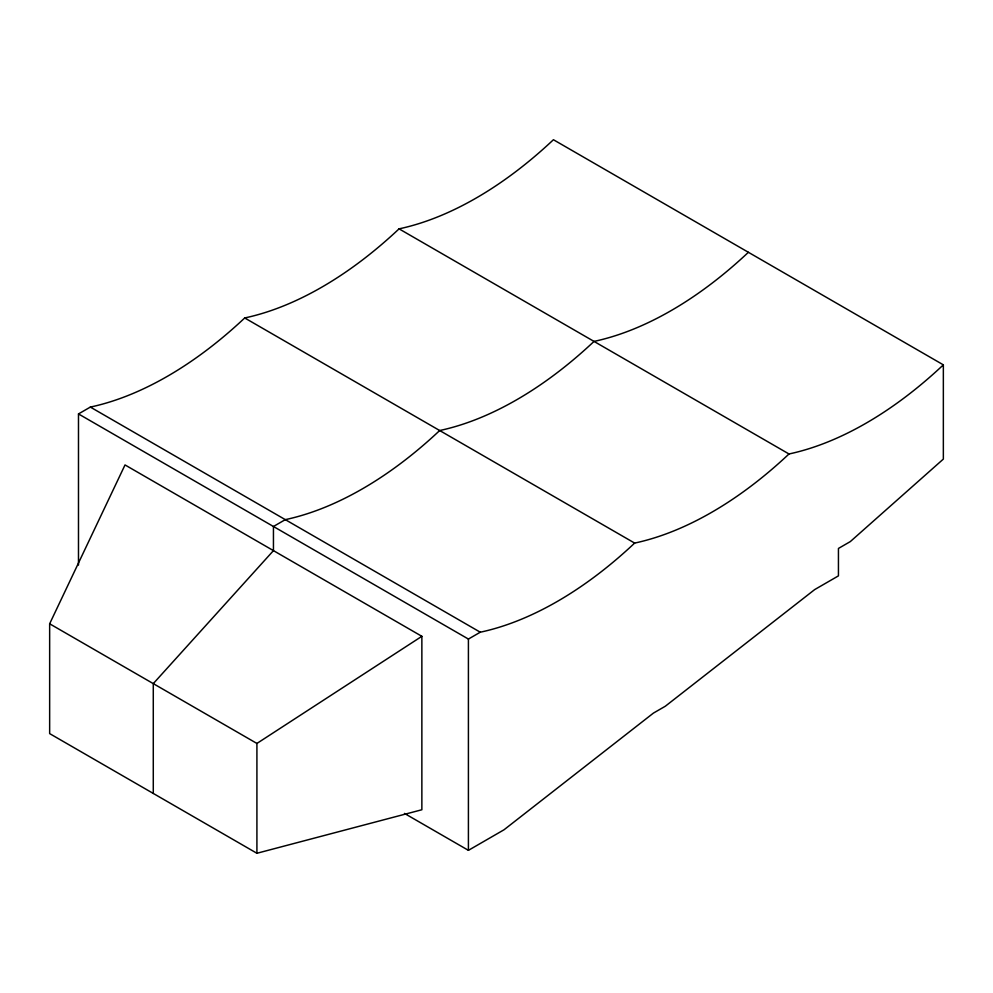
<?xml version="1.0" encoding="UTF-8"?>
<svg xmlns="http://www.w3.org/2000/svg" width="993" height="993" viewBox="0 0 993 993"><rect width="100%" height="100%" fill="white"/><g stroke="black" fill="none" stroke-linecap="round" stroke-linejoin="round"><path stroke-width="1.49" d="M49.65 623.79L125.019 464.935L421.864 636.314L421.864 809.754L256.914 853.272L49.65 733.604L49.65 623.79L256.914 743.447L256.914 853.272M256.914 743.447L421.864 636.314M78.484 565.067L78.484 413.932L90.351 407.08A363.128 209.647 -60 0 0 244.712 317.959A363.128 209.647 -60 0 0 399.062 228.849A363.128 209.647 -60 0 0 553.424 139.728L943.35 364.853L943.35 459.089L850.306 541.595L838.44 548.446L838.44 575.866L814.694 589.581L665.298 706.246L653.419 713.098L504.022 829.776L468.411 850.343L404.474 813.428M78.484 413.932L468.411 639.058L480.277 632.206A363.128 209.647 -60 0 0 634.639 543.084A363.128 209.647 -60 0 0 788.988 453.975A363.128 209.647 -60 0 0 943.35 364.853M399.062 228.849L788.988 453.975M244.712 317.959L634.639 543.084M90.351 407.08L480.277 632.206M468.411 639.058L468.411 850.343M153.282 793.444L153.282 683.618L273.447 550.631L273.447 526.501L285.314 519.637A363.128 209.647 -60 0 0 439.676 430.528A363.128 209.647 -60 0 0 594.025 341.406A363.128 209.647 -60 0 0 748.387 252.296"/></g></svg>
